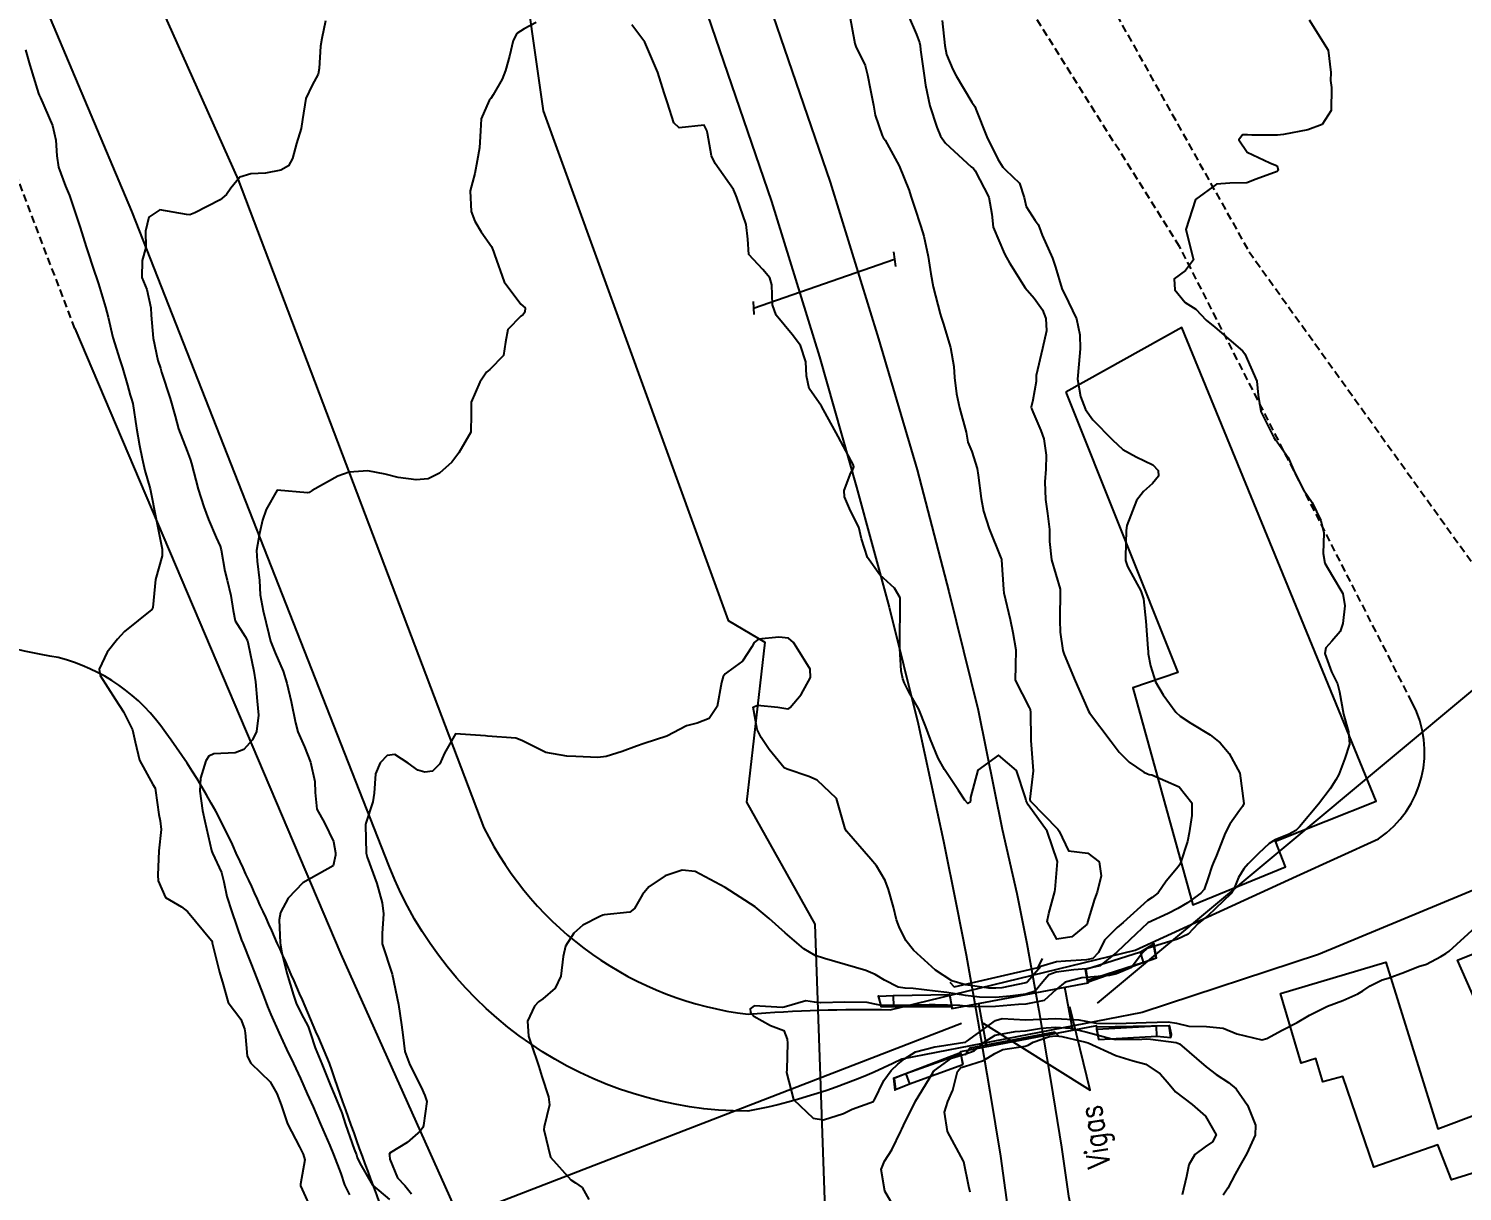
# Model space of a CAD drawing. Header units: metres. Extents: x 292545 to 299085, y 7450245 to 7463078.
# Drawn here: x 296622.6 to 296717.6, y 7461257.8 to 7461334.9 of the extents above; entities that cross this region are included whole.
import ezdxf

# ---------------------------------------------------------------- set-up
doc = ezdxf.new("R2010")
doc.units = ezdxf.units.M
for name, pattern in [('CONTINUO', [0]), ('DASHED', [0.75, 0.5, -0.25]), ('TRACEJADO', [8.7, 8, -0.7])]:
    doc.linetypes.add(name, pattern=pattern)
for name, color, linetype in [('Curvas de Nivel 1m', 11, 'Continuous'), ('Curvas de Nivel 5m', 15, 'Continuous'), ('Edificações', 30, 'Continuous'), ('Hidrografia', 140, 'Continuous'), ('Linha Férrea', 20, 'Continuous'), ('P.I.', 45, 'CONTINUO'), ('Pontes e viadutos', 190, 'Continuous'), ('Pórtico', 62, 'Continuous'), ('TEXTO', 45, 'Continuous'), ('Vias Primárias', 230, 'Continuous'), ('Vias Secundárias', 230, 'DASHED'), ('VIGA', 190, 'Continuous')]:
    doc.layers.add(name, color=color, linetype=linetype)
doc.styles.add('ROMANS', font='romans', dxfattribs={"height": 0.2})

msp = doc.modelspace()

# ---------------------------------------------------------------- linework, layer by layer
at = {"layer": 'Curvas de Nivel 1m', "flags": 128}
for points, elevation in [([(296642.307, 7461335.405), (296642.047, 7461334.244), (296641.962, 7461333.731), (296641.878, 7461332.246), (296641.816, 7461331.859), (296641.422, 7461331.147), (296641.001, 7461330.256), (296640.782, 7461328.869), (296640.685, 7461328.26), (296640.389, 7461327.281), (296640.104, 7461326.269), (296639.842, 7461325.786), (296639.351, 7461325.509), (296638.326, 7461325.312), (296637.347, 7461325.26), (296636.613, 7461325.038), (296636.026, 7461324.313), (296635.747, 7461323.897), (296635.325, 7461323.547), (296633.637, 7461322.666), (296633.315, 7461322.543), (296633.1, 7461322.568), (296631.318, 7461322.874), (296630.595, 7461322.381), (296630.379, 7461321.46), (296630.386, 7461320.384), (296630.147, 7461319.52), (296630.128, 7461318.387), (296630.462, 7461317.589), (296630.729, 7461316.378), (296630.755, 7461315.894), (296630.883, 7461314.375), (296631.201, 7461312.884), (296631.362, 7461312.368), (296631.441, 7461312.117), (296632.005, 7461310.362), (296632.329, 7461309.185), (296632.566, 7461308.356), (296633.128, 7461306.879), (296633.329, 7461306.348), (296633.411, 7461306.056), (296633.867, 7461304.342), (296634.237, 7461303.187), (296634.547, 7461302.335), (296635.061, 7461301.158), (296635.311, 7461300.581), (296635.376, 7461300.325), (296635.64, 7461298.922), (296635.774, 7461298.319), (296636.028, 7461297.305), (296636.181, 7461296.312), (296636.319, 7461295.633), (296636.986, 7461294.581), (296637.121, 7461294.299), (296637.173, 7461294.105), (296637.554, 7461292.294), (296637.672, 7461291.567), (296637.775, 7461290.292), (296637.855, 7461289.359), (296637.726, 7461288.292), (296637.46, 7461287.739), (296636.895, 7461287.1), (296636.322, 7461286.878), (296634.89, 7461286.802), (296634.563, 7461286.658), (296634.372, 7461286.335), (296634.02, 7461285.189), (296633.967, 7461284.339), (296634.139, 7461283.048), (296634.304, 7461282.335), (296634.739, 7461280.405), (296634.761, 7461280.331), (296634.812, 7461280.215), (296635.411, 7461278.933), (296635.554, 7461278.322), (296635.761, 7461277.337), (296636.089, 7461276.317), (296636.744, 7461274.439), (296636.781, 7461274.347), (296636.795, 7461274.309), (296637.361, 7461272.933), (296637.593, 7461272.297), (296638.163, 7461270.826), (296638.378, 7461270.285), (296638.462, 7461270.055), (296638.685, 7461269.522), (296639.228, 7461268.274), (296639.718, 7461267.213), (296640.182, 7461266.265), (296640.638, 7461265.279), (296641.094, 7461264.255), (296641.475, 7461263.391), (296641.973, 7461262.246), (296642.582, 7461260.828), (296642.822, 7461260.236), (296643.313, 7461258.982), (296643.56, 7461258.225), (296643.893, 7461257.567)], 659), ([(296656.256, 7461335.293), (296655.465, 7461334.878), (296654.982, 7461334.573), (296654.727, 7461334.097), (296654.488, 7461333.054), (296654.236, 7461332.102), (296653.996, 7461331.532), (296653.409, 7461330.496), (296653.252, 7461330.265), (296653.137, 7461330.113), (296652.605, 7461328.904), (296652.575, 7461328.118), (296652.5, 7461326.991), (296652.35, 7461326.12), (296652.185, 7461325.287), (296651.878, 7461324.125), (296651.949, 7461322.76), (296652.195, 7461322.127), (296652.609, 7461321.424), (296653.296, 7461320.449), (296653.442, 7461320.109), (296653.488, 7461319.91), (296654.131, 7461318.101), (296655.248, 7461316.611), (296655.539, 7461316.379), (296655.512, 7461316.086), (296655.396, 7461315.932), (296655.239, 7461315.831), (296654.375, 7461314.949), (296654.229, 7461314.1), (296654.088, 7461313.217), (296653.195, 7461312.298), (296652.973, 7461312.113), (296652.518, 7461311.452), (296651.959, 7461310.128), (296651.959, 7461309.33), (296651.927, 7461308.128), (296651.129, 7461306.768), (296650.868, 7461306.4), (296650.664, 7461306.145), (296649.845, 7461305.423), (296649.112, 7461305.048), (296648.308, 7461304.971), (296647.112, 7461305.131), (296646.26, 7461305.339), (296645.116, 7461305.564), (296643.865, 7461305.473), (296643.113, 7461305.207), (296641.421, 7461304.255), (296641.225, 7461304.135), (296641.101, 7461304.109), (296639.103, 7461304.28), (296638.364, 7461303.007), (296638.121, 7461302.29), (296637.936, 7461301.419), (296637.722, 7461300.293), (296637.764, 7461299.575), (296637.917, 7461298.291), (296637.97, 7461297.34), (296638.176, 7461296.288), (296638.536, 7461294.736), (296638.661, 7461294.283), (296638.971, 7461293.495), (296639.505, 7461292.274), (296639.731, 7461291.486), (296640.023, 7461290.269), (296640.316, 7461288.869), (296640.477, 7461288.264), (296640.898, 7461287.263), (296641.311, 7461286.254), (296641.6, 7461284.979), (296641.62, 7461284.249), (296641.735, 7461283.13), (296642.228, 7461282.239), (296642.824, 7461280.991), (296642.954, 7461280.229), (296642.956, 7461280.084), (296642.804, 7461279.374), (296640.793, 7461278.26), (296639.823, 7461277.224), (296639.314, 7461276.274), (296639.232, 7461275.802), (296639.29, 7461274.275), (296639.404, 7461273.605), (296639.737, 7461272.27), (296640.174, 7461270.792), (296640.364, 7461270.263), (296640.686, 7461269.584), (296641.147, 7461268.722), (296641.299, 7461268.254), (296641.61, 7461267.304), (296642.059, 7461266.246), (296642.631, 7461264.808), (296642.878, 7461264.236), (296643.389, 7461263.006), (296643.632, 7461262.225), (296644.194, 7461260.601), (296644.347, 7461260.213), (296644.408, 7461260.049), (296644.567, 7461259.659), (296645.413, 7461258.201), (296646.544, 7461257.259)], 658), ([(296680.905, 7461335.786), (296681.46, 7461334.495), (296681.658, 7461333.98), (296681.703, 7461333.777), (296681.735, 7461333.493), (296681.971, 7461331.775), (296682.066, 7461331.131), (296682.345, 7461329.771), (296682.809, 7461328.345), (296683.048, 7461327.763), (296683.376, 7461327.294), (296685.091, 7461325.734), (296685.232, 7461325.612), (296685.35, 7461325.466), (296686.257, 7461323.721), (296686.459, 7461322.581), (296686.542, 7461321.718), (296687.287, 7461319.966), (296687.429, 7461319.709), (296687.625, 7461319.361), (296688.672, 7461317.696), (296689.256, 7461317.02), (296689.814, 7461316.246), (296690.029, 7461315.678), (296690.068, 7461314.84), (296689.802, 7461313.681), (296689.397, 7461311.889), (296689.392, 7461311.687), (296689.39, 7461311.487), (296689.172, 7461310.263), (296689.068, 7461309.788), (296689.08, 7461309.691), (296689.161, 7461309.479), (296689.701, 7461308.234), (296689.889, 7461307.679), (296690.063, 7461306.606), (296690.04, 7461305.676), (296689.956, 7461304.831), (296690.003, 7461303.676), (296690.144, 7461302.735), (296690.269, 7461301.672), (296690.285, 7461300.891), (296690.407, 7461299.67), (296690.972, 7461297.713), (296690.986, 7461297.661), (296690.986, 7461297.624), (296690.952, 7461295.661), (296690.991, 7461294.871), (296691.161, 7461293.658), (296691.238, 7461293.39), (296691.97, 7461291.65), (296692.783, 7461289.793), (296692.856, 7461289.641), (296692.931, 7461289.519), (296694.362, 7461287.625), (296694.896, 7461286.912), (296695.542, 7461286.262), (296696.517, 7461285.595), (296696.763, 7461285.473), (296696.881, 7461285.442), (296697.063, 7461285.406), (296698.873, 7461284.613), (296699.711, 7461283.562), (296699.702, 7461282.709), (296699.525, 7461281.563), (296699.41, 7461280.981), (296698.963, 7461279.568), (296698.919, 7461279.461), (296698.809, 7461279.304), (296698.004, 7461278.368), (296697.467, 7461277.583), (296697.084, 7461277.283), (296696.778, 7461277.073), (296695.157, 7461275.614), (296694.76, 7461275.287), (296693.926, 7461274.453), (296693.529, 7461273.632), (296693.145, 7461273.228), (296692.735, 7461273.136), (296691.328, 7461273.067), (296690.733, 7461273.02), (296689.696, 7461272.713), (296688.81, 7461271.689), (296688.763, 7461271.638), (296688.712, 7461271.617), (296687.116, 7461271.298), (296686.708, 7461271.255), (296686.258, 7461271.266), (296684.71, 7461271.489), (296683.795, 7461271.749), (296682.723, 7461272.459), (296681.258, 7461273.775), (296680.749, 7461274.433), (296680.31, 7461275.338), (296680.139, 7461275.789), (296679.938, 7461276.63), (296679.61, 7461277.798), (296679.395, 7461278.397), (296678.809, 7461279.372), (296678.443, 7461279.814), (296676.831, 7461281.677), (296676.729, 7461281.831), (296676.687, 7461281.98), (296676.17, 7461283.837), (296674.875, 7461285.066), (296674.327, 7461285.308), (296672.882, 7461285.777), (296672.695, 7461285.882), (296671.688, 7461287.099), (296671.163, 7461287.897), (296670.911, 7461288.408), (296670.646, 7461289.904), (296670.934, 7461290.02), (296672.266, 7461289.887), (296672.932, 7461289.79), (296673, 7461289.811), (296673.082, 7461289.878), (296673.82, 7461290.746), (296674.433, 7461291.858), (296674.405, 7461292.414), (296673.507, 7461293.872), (296673.306, 7461294.195), (296672.989, 7461294.481), (296672.34, 7461294.536), (296670.988, 7461294.417), (296670.701, 7461294.188), (296670.54, 7461293.904), (296669.924, 7461292.955), (296668.958, 7461292.239), (296668.778, 7461292.1), (296668.66, 7461291.924), (296668.548, 7461291.525), (296668.252, 7461289.937), (296667.714, 7461289.149), (296666.922, 7461288.829), (296666.227, 7461288.65), (296664.913, 7461287.97), (296663.409, 7461287.489), (296662.902, 7461287.305), (296661.951, 7461286.956), (296660.892, 7461286.634), (296660.352, 7461286.564), (296658.892, 7461286.617), (296658.288, 7461286.653), (296656.895, 7461286.901), (296655.302, 7461287.691), (296654.909, 7461287.843), (296653.038, 7461287.981), (296652.911, 7461287.993), (296650.913, 7461288.14), (296650.185, 7461286.855), (296649.878, 7461286.15), (296649.382, 7461285.65), (296648.877, 7461285.581), (296648.422, 7461285.711), (296647.772, 7461286.177), (296646.892, 7461286.765), (296646.394, 7461286.692), (296645.918, 7461286.2), (296645.605, 7461285.473), (296645.521, 7461284.203), (296645.444, 7461283.618), (296644.965, 7461282.209), (296644.952, 7461282.099), (296644.996, 7461280.208), (296645.07, 7461279.948), (296645.707, 7461278.201), (296646.053, 7461276.918), (296646.154, 7461276.196), (296646.052, 7461274.895), (296646.047, 7461274.197), (296646.723, 7461272.19), (296647.139, 7461270.183), (296647.341, 7461268.841), (296647.415, 7461268.179), (296647.562, 7461267.077), (296647.878, 7461266.172), (296648.631, 7461264.71), (296648.89, 7461264.157), (296649.024, 7461263.751), (296648.784, 7461262.158), (296648.739, 7461262.021), (296648.598, 7461261.804), (296647.717, 7461261.042), (296646.575, 7461260.355), (296646.527, 7461260.237), (296646.531, 7461260.19), (296646.57, 7461259.924), (296647.069, 7461258.693), (296647.549, 7461258.175), (296648, 7461257.621)], 657), ([(296683.152, 7461335.437), (296683.341, 7461333.761), (296683.447, 7461333.184), (296683.863, 7461332.18), (296684.094, 7461331.75), (296685.136, 7461330.005), (296685.318, 7461329.731), (296685.349, 7461329.678), (296685.401, 7461329.55), (296686.122, 7461327.723), (296686.843, 7461326.233), (296687.182, 7461325.712), (296687.351, 7461325.533), (296688.292, 7461324.645), (296688.599, 7461323.691), (296688.738, 7461323.1), (296689.318, 7461322.173), (296689.523, 7461321.895), (296689.61, 7461321.686), (296689.785, 7461321.204), (296690.463, 7461319.672), (296690.682, 7461319.074), (296691.088, 7461317.663), (296691.136, 7461317.537), (296691.259, 7461317.299), (296692.073, 7461315.652), (296692.292, 7461314.585), (296692.316, 7461313.649), (296692.213, 7461312.64), (296692.136, 7461311.651), (296692.319, 7461310.505), (296692.659, 7461309.645), (296693.156, 7461308.95), (296694.444, 7461307.627), (296695.137, 7461306.989), (296696.024, 7461306.498), (296697.127, 7461305.97), (296697.476, 7461305.586), (296697.497, 7461305.206), (296697.11, 7461304.732), (296696.501, 7461304.2), (296696.045, 7461303.606), (296695.4, 7461301.939), (296695.349, 7461301.616), (296695.307, 7461299.868), (296695.307, 7461299.616), (296695.447, 7461299.214), (296696.318, 7461297.601), (296696.496, 7461297.077), (296696.668, 7461295.595), (296696.781, 7461293.788), (296696.801, 7461293.593), (296696.822, 7461293.443), (296696.963, 7461292.636), (296697.304, 7461291.586), (296697.802, 7461290.724), (296698.653, 7461289.573), (296698.929, 7461289.304), (296699.639, 7461288.846), (296700.911, 7461288.066), (296701.574, 7461287.54), (296702.186, 7461286.821), (296702.883, 7461285.52), (296703.153, 7461283.517), (296703.073, 7461283.305), (296702.856, 7461283.039), (296702.23, 7461282.141), (296701.922, 7461281.534), (296701.336, 7461280.06), (296701.118, 7461279.545), (296701.032, 7461279.324), (296700.798, 7461278.574), (296700.525, 7461277.815), (296700.312, 7461277.555), (296699.416, 7461276.925), (296698.773, 7461276.539), (296698.138, 7461276.208), (296696.796, 7461275.59), (296696.775, 7461275.577), (296696.022, 7461274.868), (296694.743, 7461273.655), (296694.727, 7461273.636), (296694.714, 7461273.62), (296693.618, 7461272.742), (296692.727, 7461272.547), (296691.89, 7461272.488), (296690.723, 7461272.325), (296690.238, 7461272.157), (296689.838, 7461271.679), (296689.331, 7461271.06), (296688.705, 7461270.875), (296687.658, 7461270.745), (296686.702, 7461270.654), (296685.641, 7461270.665), (296684.703, 7461270.78), (296683.476, 7461270.981), (296682.706, 7461271.076), (296681.242, 7461271.241), (296680.708, 7461271.265), (296680.249, 7461271.328), (296679.33, 7461271.801), (296678.718, 7461272.179), (296678.1, 7461272.438), (296676.728, 7461272.836), (296675.361, 7461273.223), (296674.737, 7461273.439), (296673.992, 7461273.868), (296672.753, 7461274.928), (296671.707, 7461275.891), (296670.774, 7461276.668), (296668.793, 7461277.93), (296666.804, 7461279.011), (296665.944, 7461279.099), (296664.8, 7461278.711), (296663.735, 7461277.986), (296663.302, 7461277.475), (296662.771, 7461276.542), (296662.473, 7461276.297), (296660.764, 7461276.123), (296660.679, 7461276.106), (296660.474, 7461276.023), (296659.351, 7461275.44), (296658.752, 7461274.919), (296658.202, 7461274.048), (296658.056, 7461273.37), (296657.883, 7461272.058), (296657.513, 7461271.26), (296656.7, 7461270.552), (296656.415, 7461270.355), (296656.153, 7461270.075), (296655.682, 7461269.081), (296655.743, 7461268.079), (296656.325, 7461266.396), (296656.438, 7461266.072), (296656.636, 7461265.414), (296657.067, 7461264.066), (296657.149, 7461263.533), (296656.797, 7461262.068), (296656.764, 7461261.905), (296657.213, 7461260.064), (296658.558, 7461258.559), (296658.864, 7461258.354), (296659.297, 7461258.039), (296659.756, 7461257.243)], 656), ([(296677.012, 7461335.835), (296677.378, 7461333.907), (296677.394, 7461333.831), (296677.452, 7461333.7), (296678.054, 7461332.436), (296678.22, 7461331.818), (296678.415, 7461330.818), (296678.604, 7461329.812), (296678.731, 7461329.145), (296679.184, 7461327.803), (296679.255, 7461327.675), (296679.38, 7461327.489), (296680.302, 7461325.791), (296680.977, 7461324.145), (296681.092, 7461323.782), (296681.326, 7461323.049), (296681.758, 7461321.776), (296681.942, 7461321.135), (296682.231, 7461319.771), (296682.41, 7461318.631), (296682.564, 7461317.767), (296683.037, 7461315.97), (296683.103, 7461315.761), (296683.237, 7461315.367), (296683.721, 7461313.752), (296683.936, 7461312.485), (296683.985, 7461311.748), (296684.112, 7461310.675), (296684.313, 7461309.743), (296684.753, 7461308.131), (296684.814, 7461307.735), (296684.87, 7461307.464), (296685.134, 7461306.848), (296685.48, 7461305.726), (296685.558, 7461305.283), (296685.753, 7461303.723), (296685.908, 7461302.899), (296686.266, 7461301.718), (296687.054, 7461299.799), (296687.087, 7461299.71), (296687.093, 7461299.668), (296687.225, 7461297.708), (296687.256, 7461297.472), (296687.661, 7461295.703), (296687.848, 7461294.843), (296688.041, 7461293.699), (296688.027, 7461292.639), (296688.01, 7461291.699), (296688.935, 7461289.883), (296688.988, 7461289.744), (296689.002, 7461289.689), (296689.016, 7461289.604), (296689.028, 7461287.688), (296689.174, 7461285.974), (296689.185, 7461285.685), (296688.977, 7461283.801), (296689.004, 7461283.689), (296690.835, 7461281.812), (296690.904, 7461281.669), (296691.524, 7461280.363), (296692.819, 7461280.208), (296693.573, 7461279.632), (296693.706, 7461278.725), (296693.439, 7461277.633), (296693.253, 7461277.16), (296692.801, 7461275.64), (296692.793, 7461275.609), (296692.762, 7461275.503), (296691.759, 7461274.661), (296690.751, 7461274.519), (296690.114, 7461275.676), (296690.233, 7461276.214), (296690.632, 7461277.672), (296690.648, 7461277.808), (296690.813, 7461279.67), (296690.125, 7461281.677), (296688.859, 7461283.415), (296688.72, 7461283.691), (296688.679, 7461283.877), (296688.083, 7461285.698), (296686.893, 7461286.714), (296685.518, 7461285.73), (296685.029, 7461283.902), (296685.034, 7461283.737), (296685.01, 7461283.589), (296684.859, 7461283.51), (296684.674, 7461283.742), (296684.25, 7461284.366), (296683.315, 7461285.756), (296682.891, 7461286.521), (296682.382, 7461287.765), (296682.084, 7461288.6), (296681.624, 7461289.773), (296680.944, 7461290.915), (296680.662, 7461291.496), (296680.554, 7461291.786), (296680.439, 7461292.309), (296680.367, 7461293.789), (296680.346, 7461295.14), (296680.37, 7461295.789), (296680.371, 7461297.144), (296680.007, 7461297.795), (296679.036, 7461298.667), (296678.225, 7461299.818), (296677.825, 7461301.062), (296677.637, 7461301.824), (296677.084, 7461302.91), (296676.686, 7461303.834), (296676.663, 7461304.271), (296677.117, 7461305.44), (296677.258, 7461305.691), (296677.299, 7461305.828), (296677.275, 7461305.978), (296677.127, 7461306.235), (296676.278, 7461307.839), (296675.173, 7461309.85), (296674.357, 7461311.034), (296674.167, 7461311.865), (296674.13, 7461312.794), (296673.776, 7461313.872), (296673.224, 7461314.613), (296672.164, 7461315.891), (296671.925, 7461316.565), (296671.883, 7461317.891), (296671.748, 7461318.373), (296671.273, 7461318.917), (296670.344, 7461319.909), (296670.277, 7461320.932), (296670.185, 7461321.911), (296669.564, 7461323.684), (296669.475, 7461323.919), (296669.337, 7461324.212), (296668.112, 7461325.939), (296667.878, 7461326.453), (296667.609, 7461327.947), (296667.572, 7461328.135), (296667.388, 7461328.493), (296665.74, 7461328.318), (296665.39, 7461328.653), (296664.954, 7461329.974), (296664.748, 7461330.641), (296664.33, 7461331.981), (296663.453, 7461333.99), (296662.595, 7461335.134)], 658), ([(296680.523, 7461255.79), (296679.37, 7461257.802), (296679.129, 7461259.242), (296679.339, 7461259.802), (296679.834, 7461260.547), (296680.431, 7461261.792), (296680.485, 7461261.91), (296680.607, 7461262.161), (296681.399, 7461263.778), (296682.536, 7461265.656), (296682.598, 7461265.761), (296682.62, 7461265.784), (296682.644, 7461265.805), (296683.779, 7461266.626), (296684.66, 7461266.887), (296685.291, 7461267.103), (296686.009, 7461267.72), (296686.677, 7461268.156), (296687.991, 7461268.385), (296688.68, 7461268.439), (296689.754, 7461268.607), (296690.683, 7461268.686), (296691.634, 7461268.607), (296692.68, 7461268.376), (296694.395, 7461267.903), (296694.675, 7461267.86), (296696.388, 7461267.891), (296696.676, 7461267.898), (296696.971, 7461267.891), (296698.674, 7461267.653), (296698.881, 7461267.568), (296700.65, 7461266.044), (296701.324, 7461265.54), (296702.129, 7461265.019), (296702.634, 7461264.586), (296703.397, 7461263.512), (296703.93, 7461262.18), (296703.912, 7461261.51), (296703.358, 7461260.296), (296702.907, 7461259.525), (296702.567, 7461258.933), (296702.081, 7461258.011), (296701.78, 7461257.538)], 656), ([(296685.015, 7461257.733), (296684.937, 7461258.115), (296684.599, 7461259.74), (296684.574, 7461259.797), (296683.521, 7461261.751), (296683.323, 7461263.045), (296683.544, 7461263.751), (296683.869, 7461264.509), (296684.179, 7461265.745), (296684.391, 7461265.998), (296684.648, 7461266.076), (296685.909, 7461266.466), (296686.661, 7461266.938), (296687.178, 7461267.192), (296688.669, 7461267.423), (296688.864, 7461267.494), (296689.192, 7461267.685), (296690.283, 7461268.068), (296690.677, 7461268.111), (296691.081, 7461268.068), (296692.673, 7461267.693), (296692.829, 7461267.638), (296694.661, 7461266.803), (296695.812, 7461266.452), (296696.652, 7461266.219), (296697.614, 7461265.585), (296698.084, 7461265.025), (296698.631, 7461264.401), (296699.722, 7461263.559), (296700.611, 7461262.776), (296701.315, 7461261.543), (296701.064, 7461261.069), (296700.585, 7461260.735), (296699.899, 7461260.237), (296699.513, 7461259.561), (296699.354, 7461258.773), (296699.055, 7461257.565)], 657)]:
    msp.add_lwpolyline(points, dxfattribs=dict(at, elevation=elevation))
at = {"layer": 'Curvas de Nivel 5m', "flags": 128}
for points, elevation in [([(296707.473, 7461335.47), (296708.738, 7461333.457), (296708.908, 7461331.978), (296708.903, 7461331.455), (296708.951, 7461330.987), (296708.946, 7461329.455), (296708.332, 7461328.522), (296707.39, 7461328.184), (296705.771, 7461327.879), (296705.386, 7461327.826), (296703.69, 7461327.819), (296703.386, 7461327.851), (296703.073, 7461327.836), (296702.816, 7461327.526), (296703.37, 7461326.688), (296704.883, 7461325.982), (296705.357, 7461325.8), (296705.425, 7461325.499), (296705.352, 7461325.409), (296703.962, 7461324.898), (296703.344, 7461324.665), (296702.226, 7461324.649), (296701.343, 7461324.57), (296699.957, 7461323.561), (296699.313, 7461321.57), (296699.823, 7461319.562), (296699.276, 7461318.841), (296698.541, 7461318.307), (296698.588, 7461317.577), (296699.255, 7461316.733), (296699.969, 7461316.278), (296700.657, 7461315.549), (296701.236, 7461315.095), (296703.061, 7461313.522), (296703.211, 7461313.331), (296704.011, 7461311.512), (296704.105, 7461310.585), (296704.286, 7461309.509), (296705.146, 7461307.78), (296705.256, 7461307.61), (296705.351, 7461307.497), (296706.09, 7461306.443), (296706.517, 7461305.479), (296707.106, 7461304.313), (296707.68, 7461303.464), (296708.264, 7461302.275), (296708.455, 7461301.456), (296708.418, 7461300.091), (296708.51, 7461299.455), (296709.034, 7461298.587), (296709.705, 7461297.443), (296709.85, 7461296.606), (296709.704, 7461295.443), (296709.533, 7461294.906), (296708.985, 7461294.267), (296708.595, 7461293.837), (296708.514, 7461293.455), (296708.961, 7461292.232), (296709.349, 7461291.446), (296709.485, 7461290.907), (296709.76, 7461289.442), (296710.094, 7461288.26), (296710.147, 7461287.438), (296709.844, 7461286.49), (296709.436, 7461285.444), (296709.253, 7461285.07), (296708.868, 7461284.476), (296708.109, 7461283.461), (296706.84, 7461281.965), (296706.588, 7461281.731), (296706.157, 7461281.487), (296705.222, 7461281.103), (296704.826, 7461280.848), (296704.13, 7461280.196), (296703.443, 7461279.514), (296703.141, 7461279.183), (296702.799, 7461278.614), (296702.482, 7461277.83), (296702.291, 7461277.527), (296700.768, 7461276.063), (296700.474, 7461275.845), (296700.133, 7461275.556), (296699.462, 7461274.857), (296698.752, 7461274.52), (296698.027, 7461274.3), (296696.746, 7461273.888), (296696.422, 7461273.595), (296695.7, 7461272.639), (296694.722, 7461272.213), (296694.239, 7461272.106), (296692.718, 7461271.965), (296692.422, 7461271.94), (296691.315, 7461271.661), (296690.708, 7461271.178), (296689.931, 7461270.447), (296688.698, 7461270.201), (296688.22, 7461270.173), (296686.696, 7461270.053), (296684.998, 7461270.037), (296684.696, 7461270.068), (296684.33, 7461270.11), (296682.697, 7461270.156), (296682.304, 7461270.157), (296680.696, 7461270.123), (296679.041, 7461270.149), (296678.697, 7461270.211), (296678.194, 7461270.319), (296676.698, 7461270.329), (296675.126, 7461270.283), (296674.698, 7461270.341), (296674.133, 7461270.431), (296672.694, 7461270.013), (296672.581, 7461269.994), (296670.695, 7461270.09), (296670.433, 7461269.904), (296670.455, 7461269.668), (296670.688, 7461269.413), (296671.787, 7461268.784), (296672.679, 7461268.466), (296672.899, 7461267.878), (296672.919, 7461267.628), (296672.863, 7461265.878), (296672.852, 7461265.666), (296673.315, 7461263.873), (296674.611, 7461262.657), (296675.29, 7461262.53), (296676.614, 7461262.948), (296677.209, 7461263.232), (296678.622, 7461263.76), (296678.643, 7461263.79), (296678.652, 7461263.81), (296679.286, 7461265.154), (296679.774, 7461265.799), (296680.222, 7461266.222), (296680.655, 7461266.585), (296681.397, 7461267.044), (296682.667, 7461267.372), (296682.996, 7461267.428), (296684.672, 7461267.675), (296684.718, 7461267.694), (296684.78, 7461267.738), (296686.687, 7461269.128), (296687.147, 7461269.247), (296688.688, 7461269.163), (296689.189, 7461269.184), (296690.689, 7461269.257), (296692.214, 7461269.173), (296692.687, 7461269.081), (296693.371, 7461268.948), (296694.686, 7461268.922), (296695.348, 7461268.951), (296696.687, 7461268.996), (296698.137, 7461269.028), (296698.687, 7461268.942), (296699.507, 7461268.739), (296700.685, 7461268.727), (296701.774, 7461268.624), (296702.68, 7461268.238), (296704.344, 7461267.836), (296704.677, 7461267.925), (296705.683, 7461268.49), (296706.688, 7461269), (296707.493, 7461269.468), (296708.699, 7461270.069), (296709.701, 7461270.442), (296710.708, 7461270.891), (296711.04, 7461271.097), (296711.515, 7461271.422), (296712.323, 7461271.81), (296712.721, 7461271.935), (296713.788, 7461272.334), (296714.733, 7461272.699), (296715.245, 7461272.865), (296716.201, 7461273.365), (296716.534, 7461273.573), (296716.747, 7461273.722), (296718.519, 7461275.334)], 655), ([(296622.43, 7461333.493), (296622.706, 7461332.477), (296623.293, 7461330.593), (296623.329, 7461330.471), (296623.41, 7461330.29), (296624.207, 7461328.458), (296624.422, 7461327.503), (296624.487, 7461326.453), (296624.601, 7461325.697), (296625.082, 7461324.444), (296625.334, 7461323.815), (296625.807, 7461322.435), (296626.039, 7461321.699), (296626.434, 7461320.429), (296627.017, 7461318.672), (296627.103, 7461318.422), (296627.258, 7461317.97), (296627.731, 7461316.415), (296627.889, 7461315.761), (296628.218, 7461314.41), (296628.673, 7461312.933), (296628.84, 7461312.404), (296629.181, 7461311.251), (296629.365, 7461310.587), (296629.424, 7461310.396), (296629.538, 7461310.024), (296629.785, 7461308.39), (296629.986, 7461307.242), (296630.157, 7461306.384), (296630.331, 7461305.598), (296630.69, 7461304.376), (296631.073, 7461302.37), (296631.481, 7461300.366), (296631.48, 7461299.934), (296631.033, 7461298.37), (296630.87, 7461296.507), (296630.795, 7461296.373), (296628.988, 7461294.904), (296628.734, 7461294.653), (296628.512, 7461294.405), (296627.843, 7461293.542), (296627.305, 7461292.417), (296627.379, 7461291.994), (296628.38, 7461290.406), (296628.925, 7461289.592), (296629.503, 7461288.394), (296629.696, 7461287.598), (296629.967, 7461286.389), (296630.867, 7461284.776), (296631.006, 7461284.519), (296631.037, 7461284.377), (296631.256, 7461282.783), (296631.345, 7461282.372), (296631.41, 7461281.796), (296631.246, 7461280.374), (296631.188, 7461278.765), (296631.221, 7461278.374), (296631.702, 7461277.286), (296632.767, 7461276.651), (296633.155, 7461276.346), (296634.744, 7461274.417), (296634.786, 7461274.33), (296634.8, 7461274.272), (296635.286, 7461272.324), (296635.525, 7461271.508), (296635.858, 7461270.318), (296636.682, 7461269.208), (296636.937, 7461268.567), (296636.975, 7461268.305), (296637.107, 7461266.752), (296637.354, 7461266.299), (296638.635, 7461265.066), (296639.081, 7461264.275), (296639.353, 7461263.535), (296639.772, 7461262.268), (296640.58, 7461260.748), (296640.831, 7461260.257), (296640.937, 7461259.889), (296640.649, 7461258.259), (296640.649, 7461258.162), (296641.496, 7461256.25)], 660)]:
    msp.add_lwpolyline(points, dxfattribs=dict(at, elevation=elevation))
at = {"layer": 'Edificações'}
for points in [[(296691.346, 7461310.779), (296698.769, 7461292.205), (296695.793, 7461291.174), (296699.762, 7461276.802), (296705.919, 7461279.307), (296705.244, 7461281.011), (296711.914, 7461283.673), (296699.047, 7461315.066)], [(296728.453, 7461262.153), (296716.909, 7461258.556), (296715.998, 7461260.878), (296711.762, 7461259.408), (296709.71, 7461265.415), (296708.395, 7461265.055), (296707.931, 7461266.6), (296706.951, 7461266.291), (296705.584, 7461270.906), (296712.565, 7461272.99), (296715.996, 7461261.934), (296721.362, 7461263.946), (296717.313, 7461273.125), (296724.02, 7461275.829)]]:
    msp.add_lwpolyline(points, close=True, dxfattribs=at)
at = {"layer": 'Hidrografia'}
msp.add_lwpolyline([(296219.985, 7461658.326), (296236.539, 7461652.985), (296302.048, 7461622.907), (296321.912, 7461616.04), (296337.448, 7461609.681), (296398.225, 7461583.465), (296425.806, 7461568.502), (296514.939, 7461512.894), (296544.222, 7461481.947), (296583.606, 7461450.882), (296607.101, 7461424.356), (296628.612, 7461398.764), (296644.275, 7461367.307), (296650.756, 7461358.339), (296655.182, 7461340.316), (296656.715, 7461329.433), (296668.982, 7461295.653), (296671.412, 7461294.21), (296670.204, 7461283.588), (296674.716, 7461275.505), (296675.693, 7461247.784)], dxfattribs=at)
at = {"layer": 'Linha Férrea', "linetype": 'Continuous'}
for points in [[(296671.189, 7461337.984), (296675.734, 7461324.7), (296678.949, 7461314.324), (296681.506, 7461305.64), (296683.598, 7461297.557), (296685.545, 7461289.707), (296687.129, 7461281.815), (296688.118, 7461277.536), (296688.777, 7461274.219), (296689.557, 7461269.784), (296690.354, 7461265.083), (296691.079, 7461260.728), (296691.533, 7461257.467), (296692.09, 7461254.966), (296692.822, 7461249.95), (296693.635, 7461242.101), (296694.401, 7461234.49), (296694.784, 7461227.867), (296695.197, 7461219.504), (296695.595, 7461211.458), (296695.518, 7461200.763)], [(296667.347, 7461336.587), (296671.848, 7461323.433), (296675.043, 7461313.135), (296677.485, 7461304.494), (296679.641, 7461296.53), (296681.563, 7461288.783), (296683.244, 7461281.012), (296684.11, 7461276.732), (296684.759, 7461273.467), (296685.529, 7461269.089), (296686.322, 7461264.406), (296687.036, 7461260.123), (296687.485, 7461256.747), (296688.037, 7461254.308), (296688.7, 7461249.894), (296689.399, 7461241.658), (296690.082, 7461234.106), (296690.543, 7461227.59), (296690.861, 7461219.282), (296691.192, 7461211.373), (296691.519, 7461200.833)]]:
    msp.add_lwpolyline(points, dxfattribs=at)
at = {"layer": 'P.I.', "linetype": 'CONTINUO'}
for points in [[(296692.797, 7461271.802, 657.257), (296696.511, 7461272.987, 655.326), (296696.296, 7461273.661, 655.326), (296692.683, 7461272.507, 657.27)], [(296696.511, 7461272.987, 655.326), (296697.341, 7461273.281, 655.279), (296697.162, 7461274.182, 655.298), (296696.296, 7461273.661, 655.326)], [(296697.341, 7461273.281, 655.279), (296697.37, 7461273.267, 654.242), (296697.2, 7461274.195, 654.851), (296697.162, 7461274.182, 655.298)], [(296692.661, 7461272.497, 657.987), (296692.683, 7461272.507, 657.27), (296692.797, 7461271.802, 657.257), (296692.837, 7461271.683, 654.367), (296692.845, 7461271.621, 654.344), (296692.808, 7461271.62, 657.979)], [(296692.808, 7461271.62, 657.979), (296692.661, 7461272.497, 657.987)], [(296692.837, 7461271.683, 654.367), (296697.37, 7461273.267, 654.242)], [(296683.81, 7461269.926, 654.444), (296692.845, 7461271.621, 654.344)], [(296678.967, 7461270.744, 655.329), (296678.932, 7461270.735, 655.133), (296679.113, 7461270.031, 654.578), (296679.103, 7461270.107, 655.198)], [(296679.957, 7461270.05, 655.374), (296679.103, 7461270.107, 655.198), (296678.967, 7461270.744, 655.329), (296679.942, 7461270.77, 655.374)], [(296683.789, 7461270.125, 657.167), (296679.957, 7461270.05, 655.374), (296679.942, 7461270.77, 655.374), (296683.649, 7461270.843, 657.156)], [(296683.675, 7461270.842, 657.816), (296683.649, 7461270.843, 657.156), (296683.789, 7461270.125, 657.167), (296683.798, 7461270.005, 654.459), (296683.81, 7461269.926, 654.444), (296683.827, 7461269.932, 657.816)], [(296683.827, 7461269.932, 657.816), (296683.675, 7461270.842, 657.816)], [(296683.798, 7461270.005, 654.459), (296679.113, 7461270.031, 654.578)], [(296693.396, 7461268.767, 654.33), (296684.368, 7461267.054, 654.425)], [(296693.539, 7461267.877, 657.957), (296693.543, 7461267.87, 657.273), (296693.421, 7461268.535, 657.211), (296693.408, 7461268.709, 654.334), (296693.396, 7461268.767, 654.33), (296693.38, 7461268.76, 657.95)], [(296693.539, 7461267.877, 657.957), (296693.38, 7461268.76, 657.95)], [(296693.408, 7461268.709, 654.334), (296698.226, 7461268.787, 654.261)], [(296693.543, 7461267.87, 657.273), (296697.397, 7461268.08, 655.309), (296697.361, 7461268.749, 655.309), (296693.421, 7461268.535, 657.211)], [(296697.397, 7461268.08, 655.309), (296698.322, 7461267.989, 655.311), (296698.195, 7461268.761, 655.293), (296697.361, 7461268.749, 655.309)], [(296698.322, 7461267.989, 655.311), (296698.354, 7461268.184, 654.761), (296698.226, 7461268.787, 654.261), (296698.195, 7461268.761, 655.293)], [(296679.933, 7461265.291, 654.612), (296684.377, 7461266.998, 654.433)], [(296684.414, 7461266.897, 657.149), (296680.756, 7461265.587, 655.382), (296680.991, 7461264.93, 655.382), (296684.538, 7461266.2, 657.13)], [(296684.559, 7461266.201, 657.801), (296684.538, 7461266.2, 657.13), (296684.414, 7461266.897, 657.149), (296684.377, 7461266.998, 654.433), (296684.368, 7461267.054, 654.425), (296684.383, 7461267.054, 657.813)], [(296684.559, 7461266.201, 657.801), (296684.383, 7461267.054, 657.813)], [(296679.985, 7461265.276, 655.224), (296679.933, 7461265.291, 654.612), (296680.033, 7461264.506, 654.824), (296680.068, 7461264.555, 655.376)], [(296680.756, 7461265.587, 655.382), (296679.985, 7461265.276, 655.224), (296680.068, 7461264.555, 655.376), (296680.991, 7461264.93, 655.382)]]:
    msp.add_polyline3d(points, dxfattribs=at)
at = {"layer": 'Pontes e viadutos'}
for points in [[(296683.66, 7461271.666), (296683.964, 7461271.355), (296689.529, 7461272.645), (296689.819, 7461273.225)], [(296690.929, 7461268.038), (296690.625, 7461268.349), (296684.995, 7461267.284), (296684.679, 7461266.816)]]:
    msp.add_lwpolyline(points, dxfattribs=at)
at = {"layer": 'Pórtico'}
for points in [[(296679.944, 7461320.094), (296680.08, 7461319.127)], [(296670.657, 7461316.365), (296680.012, 7461319.61)], [(296670.638, 7461316.8), (296670.677, 7461315.929)]]:
    msp.add_lwpolyline(points, dxfattribs=at)
at = {"layer": 'TEXTO', "linetype": 'CONTINUO'}
for points in [[(296693.445, 7461270.265, 0), (296737.742, 7461307.234, 0)], [(296685.878, 7461268.948, 0), (296692.972, 7461264.51, 0), (296691.618, 7461270.027, 0)], [(296684.433, 7461268.92, 0), (296636.341, 7461250.324, 0)]]:
    msp.add_polyline3d(points, dxfattribs=at)
at = {"layer": 'Vias Primárias'}
for points in [[(296390.594, 7461575.869, 0.000017), (296427.552, 7461557.182, 0.000726), (296450.729, 7461545.506, -0.049818), (296466.774, 7461535.34, 0.001961), (296501.761, 7461508.165, -0.010894), (296522.658, 7461491.326), (296528.356, 7461486.85), (296533.348, 7461481.409), (296560.424, 7461450.56), (296591.173, 7461414.357), (296599.115, 7461405.303, -0.032911), (296606.733, 7461391.08), (296619.76, 7461362.294), (296636.513, 7461324.869), (296652.788, 7461281.906, 0.252984), (296670.306, 7461269.534, -0.027348), (296679.726, 7461269.829), (296695.95, 7461273.794), (296706.637, 7461278.691), (296712.064, 7461281.174, 0.386976), (296714.296, 7461290.217)], [(296875.361, 7461346.229), (296841.832, 7461326.257), (296784.724, 7461301.673), (296736.651, 7461285.361), (296708.09, 7461273.5), (296696.408, 7461269.654), (296680.493, 7461266.557, -0.067835), (296670.292, 7461263.101, -0.307867), (296646.509, 7461279.358), (296629.473, 7461322.777), (296613.866, 7461359.716), (296600.866, 7461388.444, 0.042845), (296593.331, 7461402.066), (296586.294, 7461410.165), (296555.611, 7461446.289), (296518.21, 7461486.662, 0.010732), (296497.835, 7461503.069, -0.001961), (296462.808, 7461530.275, 0.049818), (296447.843, 7461539.757, -0.000726), (296424.649, 7461551.441, -0.000017), (296387.691, 7461570.128, 0.028434)], [(296620.723, 7461202.816, -0.029727), (296637.776, 7461220.635, 0.157123), (296645.482, 7461232.631, 0.133931), (296650.026, 7461242.817, 0.162547), (296648.668, 7461249.95, -0.013259), (296642.559, 7461266.296, 0.009808), (296636.641, 7461279.661, 0.057162), (296631.715, 7461288.206, 0.184813), (296624.59, 7461293.181, -0.092873), (296607.606, 7461299.484, 0.263732), (296601.121, 7461301.395), (296596.72, 7461293.586), (296571.205, 7461249.95), (296550.098, 7461213.148), (296530.037, 7461178.153), (296519.512, 7461160.918), (296531.791, 7461155.76)]]:
    msp.add_lwpolyline(points, format="xyb", dxfattribs=at)
msp.add_lwpolyline([(296625.693, 7461315.013), (296643.307, 7461273.525), (296653.872, 7461249.95)], dxfattribs=at)
at = {"layer": 'Vias Secundárias'}
for points in [[(296625.693, 7461315.013), (296617.652, 7461336.067), (296597.889, 7461375.136), (296589.491, 7461392.646), (296559.556, 7461431.133), (296528.438, 7461466.797), (296517.711, 7461477.419), (296510.825, 7461483.398), (296476.607, 7461512.463), (296450.647, 7461530.987, 0.110827), (296439.37, 7461539.686), (296414.295, 7461551.377), (296358.881, 7461576.325), (296310.798, 7461594.392), (296279.23, 7461604.855), (296221.054, 7461629.638), (296189.306, 7461642.804, 0.014374)], [(296659.921, 7461403.08), (296681.928, 7461358.693), (296703.494, 7461320.096), (296718.741, 7461298.835, 0.115021), (296727.105, 7461294.281, -5.216094)]]:
    msp.add_lwpolyline(points, format="xyb", dxfattribs=at)
msp.add_lwpolyline([(296714.296, 7461290.217), (296698.892, 7461320.448), (296684.123, 7461343.952), (296665.466, 7461383.273), (296655.026, 7461399.048)], dxfattribs=at)
at = {"layer": 'VIGA', "linetype": 'TRACEJADO', "flags": 128}
for points in [[(296691.819, 7461268.468), (296691.3, 7461271.331)], [(296685.56, 7461270.254), (296686.1, 7461267.383)]]:
    msp.add_lwpolyline(points, dxfattribs=at)

# ---------------------------------------------------------------- texts
at = {"layer": 'TEXTO', "style": 'ROMANS', "width": 0.8}
msp.add_text('Vigas', height=1.5, rotation=98.64569, dxfattribs=at).set_placement((296694.309, 7461259.464))

doc.saveas('drawing.dxf')
